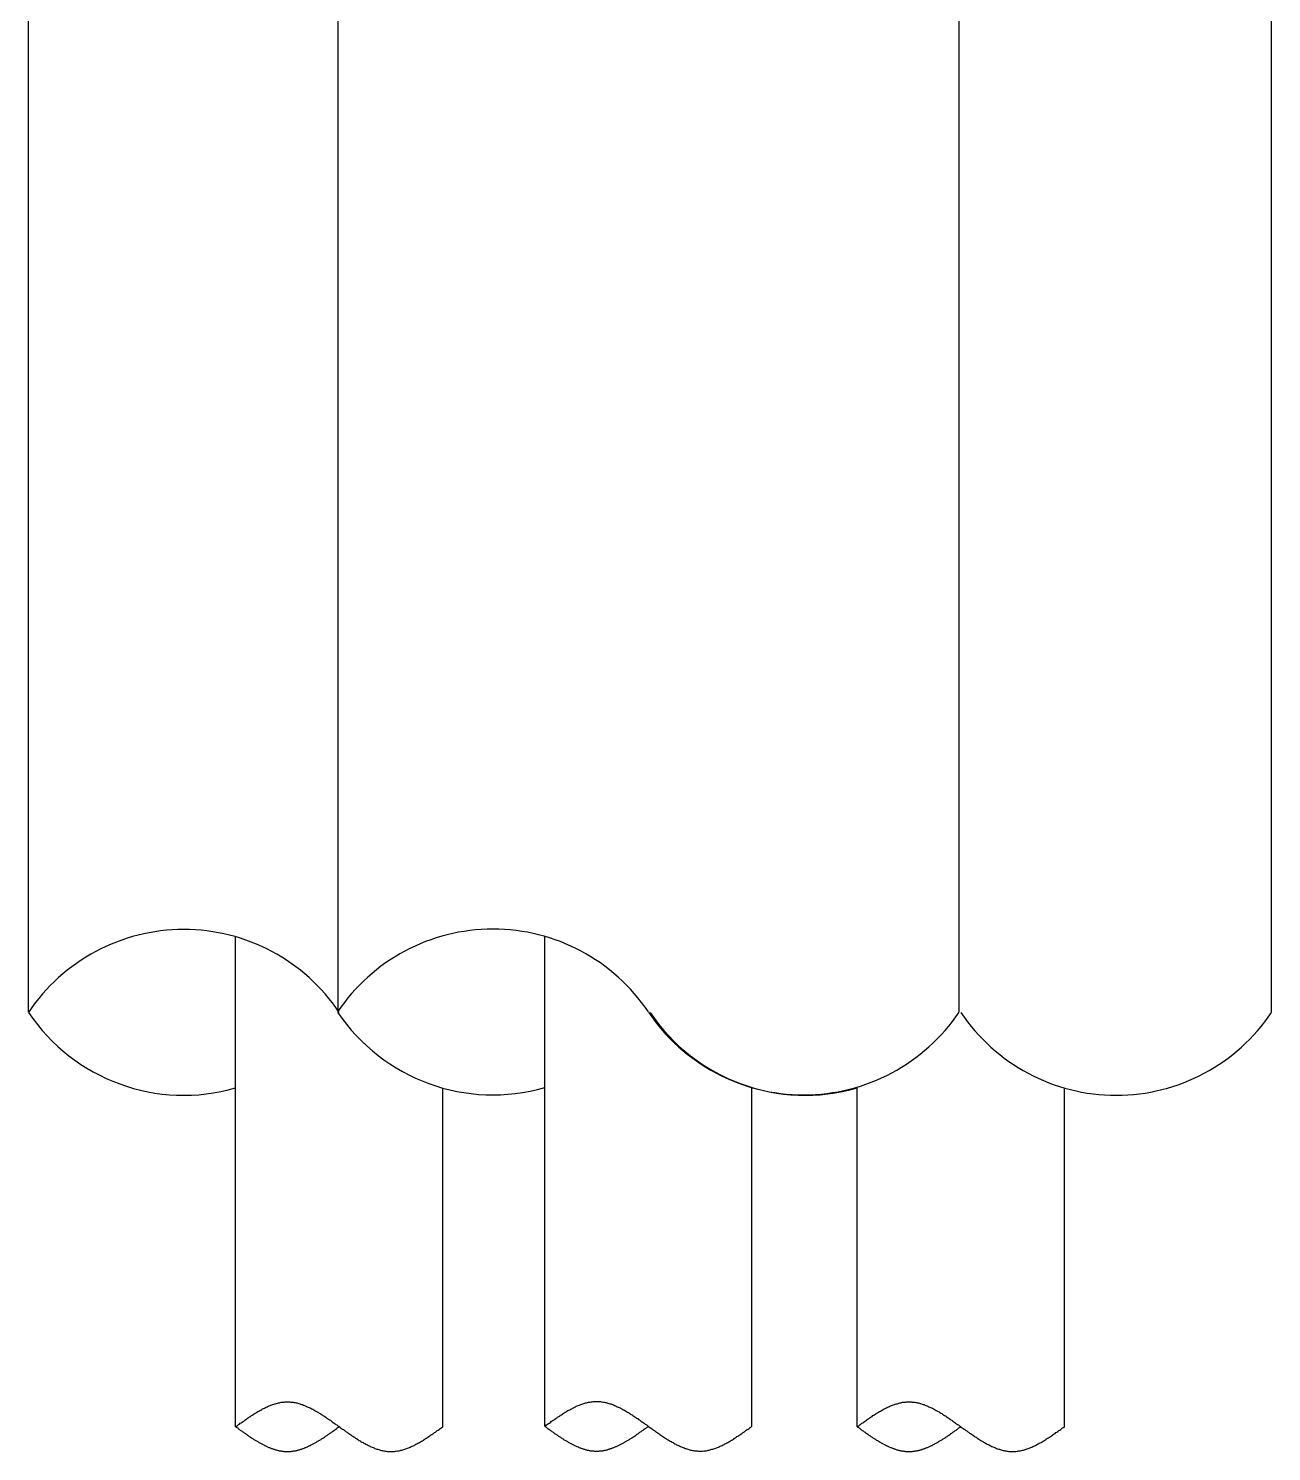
# Model space of a CAD drawing. Extents: x 443 to 1217, y -1921 to -677.
# Drawn here: x 591.05 to 600.79, y -788.64 to -777.49 of the extents above; entities that cross this region are included whole.
import ezdxf

# ---------------------------------------------------------------- set-up
doc = ezdxf.new("R2010")
doc.units = 0
doc.header["$MEASUREMENT"] = 0
doc.layers.add('5', color=7, linetype='CONTINUOUS')

msp = doc.modelspace()

# ---------------------------------------------------------------- linework, layer by layer
at = {"layer": '5', "linetype": 'Continuous'}
for p, q in [((591.053, -785.199), (591.053, -759.224)), ((598.344, -785.196), (598.344, -759.224)), ((600.792, -785.199), (600.792, -759.224)), ((592.676, -788.446), (592.676, -784.607)), ((595.098, -788.443), (595.098, -784.604)), ((594.299, -788.446), (594.299, -785.791)), ((596.721, -788.443), (596.721, -785.788)), ((599.169, -788.446), (599.169, -785.791))]:
    msp.add_line(p, q, dxfattribs=at)
at = {"layer": '5', "color": 7, "linetype": 'Continuous'}
for p, q in [((593.48, -785.188), (593.48, -759.224)), ((597.546, -788.446), (597.546, -785.791))]:
    msp.add_line(p, q, dxfattribs=at)
at = {"layer": '5', "color": 7}
for p, q in [((592.814, -788.351), (592.821, -788.345)), ((592.821, -788.345), (592.829, -788.341)), ((592.829, -788.341), (592.837, -788.337)), ((592.837, -788.337), (592.843, -788.332)), ((592.843, -788.332), (592.851, -788.328)), ((592.851, -788.328), (592.858, -788.323)), ((592.858, -788.323), (592.865, -788.319)), ((592.865, -788.319), (592.873, -788.316)), ((592.873, -788.316), (592.88, -788.311)), ((592.88, -788.311), (592.887, -788.307)), ((592.887, -788.307), (592.894, -788.304)), ((592.894, -788.304), (592.902, -788.301)), ((592.902, -788.301), (592.909, -788.296)), ((592.909, -788.296), (592.916, -788.293)), ((592.916, -788.293), (592.924, -788.29)), ((592.924, -788.29), (592.93, -788.286)), ((592.93, -788.286), (592.938, -788.283)), ((592.938, -788.283), (592.946, -788.281)), ((592.946, -788.281), (592.952, -788.278)), ((592.952, -788.278), (592.96, -788.274)), ((592.96, -788.274), (592.967, -788.272)), ((592.967, -788.272), (592.974, -788.27)), ((592.974, -788.27), (592.982, -788.268)), ((592.982, -788.268), (592.989, -788.266)), ((592.989, -788.266), (592.996, -788.264)), ((592.996, -788.264), (593.003, -788.261)), ((593.003, -788.261), (593.011, -788.259)), ((593.011, -788.259), (593.019, -788.258)), ((593.019, -788.258), (593.025, -788.257)), ((593.025, -788.257), (593.033, -788.255)), ((593.033, -788.255), (593.04, -788.254)), ((593.04, -788.254), (593.047, -788.254)), ((593.047, -788.254), (593.055, -788.253)), ((593.055, -788.253), (593.062, -788.252)), ((593.062, -788.252), (593.069, -788.252)), ((593.069, -788.252), (593.076, -788.252)), ((593.076, -788.252), (593.084, -788.252)), ((593.084, -788.252), (593.091, -788.252)), ((593.091, -788.252), (593.098, -788.252)), ((593.098, -788.252), (593.106, -788.253)), ((593.106, -788.253), (593.112, -788.253)), ((593.112, -788.253), (593.12, -788.254)), ((593.12, -788.254), (593.128, -788.255)), ((593.128, -788.255), (593.134, -788.256)), ((593.134, -788.256), (593.142, -788.257)), ((593.142, -788.257), (593.149, -788.259)), ((593.149, -788.259), (593.156, -788.26)), ((593.156, -788.26), (593.164, -788.262)), ((593.164, -788.262), (593.171, -788.265)), ((593.171, -788.265), (593.178, -788.267)), ((593.178, -788.267), (593.185, -788.269)), ((593.185, -788.269), (593.193, -788.271)), ((593.193, -788.271), (593.2, -788.273)), ((593.2, -788.273), (593.207, -788.277)), ((593.207, -788.277), (593.215, -788.279)), ((593.215, -788.279), (593.222, -788.282)), ((593.222, -788.282), (593.229, -788.285)), ((593.229, -788.285), (593.237, -788.289)), ((593.237, -788.289), (593.244, -788.292)), ((593.244, -788.292), (593.251, -788.295)), ((593.251, -788.295), (593.258, -788.298)), ((593.258, -788.298), (593.266, -788.302)), ((593.266, -788.302), (593.273, -788.306)), ((593.273, -788.306), (593.28, -788.309)), ((593.28, -788.309), (593.288, -788.314)), ((593.288, -788.314), (593.294, -788.318)), ((593.294, -788.318), (593.302, -788.321)), ((593.302, -788.321), (593.31, -788.326)), ((593.31, -788.326), (593.316, -788.33)), ((593.316, -788.33), (593.324, -788.334)), ((593.324, -788.334), (593.331, -788.339)), ((593.331, -788.339), (593.338, -788.343)), ((593.338, -788.343), (593.346, -788.347)), ((595.236, -788.347), (595.243, -788.343)), ((595.243, -788.343), (595.251, -788.338)), ((595.251, -788.338), (595.258, -788.333)), ((595.258, -788.333), (595.265, -788.329)), ((595.265, -788.329), (595.272, -788.325)), ((595.272, -788.325), (595.28, -788.32)), ((595.28, -788.32), (595.287, -788.317)), ((595.287, -788.317), (595.294, -788.313)), ((595.294, -788.313), (595.302, -788.308)), ((595.302, -788.308), (595.309, -788.305)), ((595.309, -788.305), (595.316, -788.301)), ((595.316, -788.301), (595.324, -788.297)), ((595.324, -788.297), (595.331, -788.294)), ((595.331, -788.294), (595.338, -788.29)), ((595.338, -788.29), (595.345, -788.286)), ((595.345, -788.286), (595.353, -788.283)), ((595.353, -788.283), (595.36, -788.281)), ((595.36, -788.281), (595.367, -788.278)), ((595.367, -788.278), (595.375, -788.274)), ((595.375, -788.274), (595.381, -788.272)), ((595.381, -788.272), (595.389, -788.269)), ((595.389, -788.269), (595.397, -788.267)), ((595.397, -788.267), (595.403, -788.265)), ((595.403, -788.265), (595.411, -788.262)), ((595.411, -788.262), (595.418, -788.26)), ((595.418, -788.26), (595.425, -788.258)), ((595.425, -788.258), (595.433, -788.257)), ((595.433, -788.257), (595.44, -788.255)), ((595.44, -788.255), (595.447, -788.254)), ((595.447, -788.254), (595.454, -788.253)), ((595.454, -788.253), (595.462, -788.252)), ((595.462, -788.252), (595.469, -788.25)), ((595.469, -788.25), (595.476, -788.249)), ((595.476, -788.249), (595.484, -788.248)), ((595.484, -788.248), (595.491, -788.248)), ((595.491, -788.248), (595.498, -788.248)), ((595.498, -788.248), (595.506, -788.248)), ((595.506, -788.248), (595.513, -788.248)), ((595.513, -788.248), (595.52, -788.248)), ((595.52, -788.248), (595.527, -788.249)), ((595.527, -788.249), (595.535, -788.249)), ((595.535, -788.249), (595.542, -788.25)), ((595.542, -788.25), (595.549, -788.252)), ((595.549, -788.252), (595.557, -788.253)), ((595.557, -788.253), (595.563, -788.254)), ((595.563, -788.254), (595.571, -788.256)), ((595.571, -788.256), (595.579, -788.257)), ((595.579, -788.257), (595.585, -788.259)), ((595.585, -788.259), (595.593, -788.261)), ((595.593, -788.261), (595.6, -788.264)), ((595.6, -788.264), (595.607, -788.266)), ((595.607, -788.266), (595.615, -788.268)), ((595.615, -788.268), (595.622, -788.27)), ((595.622, -788.27), (595.629, -788.273)), ((595.629, -788.273), (595.636, -788.275)), ((595.636, -788.275), (595.644, -788.279)), ((595.644, -788.279), (595.651, -788.282)), ((595.651, -788.282), (595.658, -788.285)), ((595.658, -788.285), (595.666, -788.289)), ((595.666, -788.289), (595.672, -788.292)), ((595.672, -788.292), (595.68, -788.295)), ((595.68, -788.295), (595.688, -788.299)), ((595.688, -788.299), (595.695, -788.303)), ((595.695, -788.303), (595.702, -788.306)), ((595.702, -788.306), (595.709, -788.31)), ((595.709, -788.31), (595.717, -788.315)), ((595.717, -788.315), (595.724, -788.319)), ((595.724, -788.319), (595.731, -788.322)), ((595.731, -788.322), (595.739, -788.327)), ((595.739, -788.327), (595.745, -788.331)), ((595.745, -788.331), (595.753, -788.335)), ((595.753, -788.335), (595.761, -788.34)), ((595.761, -788.34), (595.767, -788.345)), ((595.767, -788.345), (595.775, -788.35)), ((597.684, -788.351), (597.691, -788.345)), ((597.691, -788.345), (597.698, -788.341)), ((597.698, -788.341), (597.706, -788.337)), ((597.706, -788.337), (597.714, -788.332)), ((597.714, -788.332), (597.72, -788.328)), ((597.72, -788.328), (597.728, -788.323)), ((597.728, -788.323), (597.735, -788.319)), ((597.735, -788.319), (597.742, -788.316)), ((597.742, -788.316), (597.75, -788.311)), ((597.75, -788.311), (597.757, -788.307)), ((597.757, -788.307), (597.764, -788.304)), ((597.764, -788.304), (597.771, -788.301)), ((597.771, -788.301), (597.779, -788.296)), ((597.779, -788.296), (597.786, -788.293)), ((597.786, -788.293), (597.793, -788.29)), ((597.793, -788.29), (597.801, -788.286)), ((597.801, -788.286), (597.807, -788.283)), ((597.807, -788.283), (597.815, -788.281)), ((597.815, -788.281), (597.823, -788.278)), ((597.823, -788.278), (597.829, -788.274)), ((597.829, -788.274), (597.837, -788.272)), ((597.837, -788.272), (597.844, -788.27)), ((597.844, -788.27), (597.851, -788.268)), ((597.851, -788.268), (597.859, -788.266)), ((597.859, -788.266), (597.866, -788.264)), ((597.866, -788.264), (597.873, -788.261)), ((597.873, -788.261), (597.88, -788.259)), ((597.88, -788.259), (597.888, -788.258)), ((597.888, -788.258), (597.895, -788.257)), ((597.895, -788.257), (597.902, -788.255)), ((597.902, -788.255), (597.91, -788.254)), ((597.91, -788.254), (597.917, -788.254)), ((597.917, -788.254), (597.924, -788.253)), ((597.924, -788.253), (597.932, -788.252)), ((597.932, -788.252), (597.939, -788.252)), ((597.939, -788.252), (597.946, -788.252)), ((597.946, -788.252), (597.953, -788.252)), ((597.953, -788.252), (597.961, -788.252)), ((597.961, -788.252), (597.968, -788.252)), ((597.968, -788.252), (597.975, -788.253)), ((597.975, -788.253), (597.983, -788.253)), ((597.983, -788.253), (597.989, -788.254)), ((597.989, -788.254), (597.997, -788.255)), ((597.997, -788.255), (598.005, -788.256)), ((598.005, -788.256), (598.011, -788.257)), ((598.011, -788.257), (598.019, -788.259)), ((598.019, -788.259), (598.026, -788.26)), ((598.026, -788.26), (598.033, -788.262)), ((598.033, -788.262), (598.041, -788.265)), ((598.041, -788.265), (598.048, -788.267)), ((598.048, -788.267), (598.055, -788.269)), ((598.055, -788.269), (598.062, -788.271)), ((598.062, -788.271), (598.07, -788.273)), ((598.07, -788.273), (598.077, -788.277)), ((598.077, -788.277), (598.084, -788.279)), ((598.084, -788.279), (598.092, -788.282)), ((598.092, -788.282), (598.099, -788.285)), ((598.099, -788.285), (598.106, -788.289)), ((598.106, -788.289), (598.114, -788.292)), ((598.114, -788.292), (598.121, -788.295)), ((598.121, -788.295), (598.128, -788.298)), ((598.128, -788.298), (598.135, -788.302)), ((598.135, -788.302), (598.143, -788.306)), ((598.143, -788.306), (598.15, -788.309)), ((598.15, -788.309), (598.157, -788.314)), ((598.157, -788.314), (598.165, -788.318)), ((598.165, -788.318), (598.171, -788.321)), ((598.171, -788.321), (598.179, -788.326)), ((598.179, -788.326), (598.187, -788.33)), ((598.187, -788.33), (598.193, -788.334)), ((598.193, -788.334), (598.201, -788.339)), ((598.201, -788.339), (598.208, -788.343)), ((598.208, -788.343), (598.215, -788.347)), ((592.676, -788.446), (592.683, -788.441)), ((592.676, -788.446), (592.681, -788.45)), ((592.681, -788.45), (592.686, -788.453)), ((592.683, -788.441), (592.691, -788.436)), ((592.686, -788.453), (592.692, -788.456)), ((592.691, -788.436), (592.698, -788.43)), ((592.692, -788.456), (592.696, -788.461)), ((592.698, -788.43), (592.705, -788.425)), ((592.705, -788.425), (592.712, -788.419)), ((592.712, -788.419), (592.72, -788.415)), ((592.72, -788.415), (592.727, -788.41)), ((592.727, -788.41), (592.734, -788.404)), ((592.734, -788.404), (592.742, -788.399)), ((592.742, -788.399), (592.748, -788.394)), ((592.748, -788.394), (592.756, -788.389)), ((592.756, -788.389), (592.764, -788.384)), ((592.764, -788.384), (592.77, -788.379)), ((592.77, -788.379), (592.778, -788.374)), ((592.778, -788.374), (592.785, -788.369)), ((592.785, -788.369), (592.792, -788.365)), ((592.792, -788.365), (592.8, -788.359)), ((592.8, -788.359), (592.807, -788.355)), ((592.807, -788.355), (592.814, -788.351)), ((593.346, -788.347), (593.353, -788.353)), ((593.353, -788.353), (593.36, -788.357)), ((593.36, -788.357), (593.367, -788.362)), ((593.367, -788.362), (593.375, -788.367)), ((593.375, -788.367), (593.382, -788.371)), ((593.382, -788.371), (593.389, -788.377)), ((593.389, -788.377), (593.397, -788.381)), ((593.397, -788.381), (593.404, -788.387)), ((593.404, -788.387), (593.411, -788.391)), ((593.411, -788.391), (593.419, -788.396)), ((593.419, -788.396), (593.426, -788.402)), ((593.426, -788.402), (593.433, -788.407)), ((593.433, -788.407), (593.44, -788.412)), ((593.44, -788.412), (593.448, -788.417)), ((593.448, -788.417), (593.455, -788.423)), ((593.455, -788.423), (593.462, -788.428)), ((593.462, -788.428), (593.47, -788.432)), ((593.468, -788.461), (593.472, -788.456)), ((593.47, -788.432), (593.476, -788.438)), ((593.472, -788.456), (593.477, -788.453)), ((593.476, -788.438), (593.484, -788.443)), ((593.477, -788.453), (593.483, -788.45)), ((593.483, -788.45), (593.487, -788.446)), ((593.484, -788.443), (593.492, -788.449)), ((593.492, -788.449), (593.498, -788.454)), ((593.498, -788.454), (593.506, -788.459)), ((593.506, -788.459), (593.513, -788.464)), ((594.277, -788.462), (594.285, -788.456)), ((594.285, -788.456), (594.292, -788.451)), ((594.292, -788.451), (594.299, -788.446)), ((595.098, -788.443), (595.106, -788.438)), ((595.098, -788.443), (595.104, -788.447)), ((595.104, -788.447), (595.108, -788.45)), ((595.106, -788.438), (595.112, -788.432)), ((595.108, -788.45), (595.113, -788.454)), ((595.112, -788.432), (595.12, -788.427)), ((595.113, -788.454), (595.119, -788.457)), ((595.119, -788.457), (595.123, -788.461)), ((595.12, -788.427), (595.127, -788.422)), ((595.127, -788.422), (595.134, -788.417)), ((595.134, -788.417), (595.142, -788.412)), ((595.142, -788.412), (595.149, -788.406)), ((595.149, -788.406), (595.156, -788.401)), ((595.156, -788.401), (595.163, -788.396)), ((595.163, -788.396), (595.171, -788.391)), ((595.171, -788.391), (595.178, -788.386)), ((595.178, -788.386), (595.185, -788.381)), ((595.185, -788.381), (595.193, -788.376)), ((595.193, -788.376), (595.199, -788.371)), ((595.199, -788.371), (595.207, -788.366)), ((595.207, -788.366), (595.215, -788.362)), ((595.215, -788.362), (595.221, -788.356)), ((595.221, -788.356), (595.229, -788.352)), ((595.229, -788.352), (595.236, -788.347)), ((595.775, -788.35), (595.782, -788.354)), ((595.782, -788.354), (595.789, -788.359)), ((595.789, -788.359), (595.797, -788.364)), ((595.797, -788.364), (595.804, -788.368)), ((595.804, -788.368), (595.811, -788.374)), ((595.811, -788.374), (595.818, -788.378)), ((595.818, -788.378), (595.826, -788.383)), ((595.826, -788.383), (595.833, -788.389)), ((595.833, -788.389), (595.84, -788.393)), ((595.84, -788.393), (595.848, -788.399)), ((595.848, -788.399), (595.854, -788.404)), ((595.854, -788.404), (595.862, -788.408)), ((595.862, -788.408), (595.87, -788.414)), ((595.87, -788.414), (595.876, -788.419)), ((595.876, -788.419), (595.884, -788.425)), ((595.884, -788.425), (595.891, -788.43)), ((595.884, -788.461), (595.889, -788.457)), ((595.889, -788.457), (595.894, -788.454)), ((595.891, -788.43), (595.899, -788.435)), ((595.894, -788.454), (595.899, -788.45)), ((595.899, -788.435), (595.906, -788.44)), ((595.899, -788.45), (595.905, -788.447)), ((595.905, -788.447), (595.91, -788.443)), ((595.906, -788.44), (595.913, -788.446)), ((595.913, -788.446), (595.921, -788.451)), ((595.921, -788.451), (595.927, -788.456)), ((595.927, -788.456), (595.935, -788.461)), ((596.692, -788.464), (596.699, -788.459)), ((596.699, -788.459), (596.707, -788.453)), ((596.707, -788.453), (596.714, -788.448)), ((596.714, -788.448), (596.721, -788.443)), ((597.546, -788.446), (597.553, -788.441)), ((597.546, -788.446), (597.551, -788.45)), ((597.551, -788.45), (597.556, -788.453)), ((597.553, -788.441), (597.56, -788.436)), ((597.556, -788.453), (597.561, -788.456)), ((597.56, -788.436), (597.568, -788.43)), ((597.561, -788.456), (597.567, -788.461)), ((597.568, -788.43), (597.575, -788.425)), ((597.575, -788.425), (597.582, -788.419)), ((597.582, -788.419), (597.589, -788.415)), ((597.589, -788.415), (597.597, -788.41)), ((597.597, -788.41), (597.604, -788.404)), ((597.604, -788.404), (597.611, -788.399)), ((597.611, -788.399), (597.619, -788.394)), ((597.619, -788.394), (597.625, -788.389)), ((597.625, -788.389), (597.633, -788.384)), ((597.633, -788.384), (597.641, -788.379)), ((597.641, -788.379), (597.647, -788.374)), ((597.647, -788.374), (597.655, -788.369)), ((597.655, -788.369), (597.662, -788.365)), ((597.662, -788.365), (597.669, -788.359)), ((597.669, -788.359), (597.677, -788.355)), ((597.677, -788.355), (597.684, -788.351)), ((598.215, -788.347), (598.223, -788.353)), ((598.223, -788.353), (598.23, -788.357)), ((598.23, -788.357), (598.237, -788.362)), ((598.237, -788.362), (598.244, -788.367)), ((598.244, -788.367), (598.252, -788.371)), ((598.252, -788.371), (598.259, -788.377)), ((598.259, -788.377), (598.266, -788.381)), ((598.266, -788.381), (598.274, -788.387)), ((598.274, -788.387), (598.28, -788.391)), ((598.28, -788.391), (598.288, -788.396)), ((598.288, -788.396), (598.296, -788.402)), ((598.296, -788.402), (598.303, -788.407)), ((598.303, -788.407), (598.31, -788.412)), ((598.31, -788.412), (598.317, -788.417)), ((598.317, -788.417), (598.325, -788.423)), ((598.325, -788.423), (598.332, -788.428)), ((598.332, -788.428), (598.339, -788.432)), ((598.337, -788.461), (598.342, -788.456)), ((598.339, -788.432), (598.347, -788.438)), ((598.342, -788.456), (598.347, -788.453)), ((598.347, -788.438), (598.353, -788.443)), ((598.347, -788.453), (598.352, -788.45)), ((598.352, -788.45), (598.358, -788.446)), ((598.353, -788.443), (598.361, -788.449)), ((598.361, -788.449), (598.369, -788.454)), ((598.369, -788.454), (598.375, -788.459)), ((598.375, -788.459), (598.383, -788.464)), ((599.147, -788.462), (599.154, -788.456)), ((599.154, -788.456), (599.162, -788.451)), ((599.162, -788.451), (599.169, -788.446)), ((592.696, -788.461), (592.702, -788.464)), ((592.702, -788.464), (592.707, -788.468)), ((592.707, -788.468), (592.711, -788.472)), ((592.711, -788.472), (592.717, -788.475)), ((592.717, -788.475), (592.722, -788.479)), ((592.722, -788.479), (592.727, -788.483)), ((592.727, -788.483), (592.732, -788.486)), ((592.732, -788.486), (592.737, -788.49)), ((592.737, -788.49), (592.742, -788.493)), ((592.742, -788.493), (592.747, -788.497)), ((592.747, -788.497), (592.753, -788.5)), ((592.753, -788.5), (592.758, -788.504)), ((592.758, -788.504), (592.763, -788.508)), ((592.763, -788.508), (592.768, -788.511)), ((592.768, -788.511), (592.773, -788.514)), ((592.773, -788.514), (592.778, -788.517)), ((592.778, -788.517), (592.783, -788.522)), ((592.783, -788.522), (592.789, -788.525)), ((592.789, -788.525), (592.793, -788.528)), ((592.793, -788.528), (592.799, -788.532)), ((592.799, -788.532), (592.804, -788.535)), ((592.804, -788.535), (592.808, -788.538)), ((592.808, -788.538), (592.814, -788.541)), ((592.814, -788.541), (592.819, -788.545)), ((592.819, -788.545), (592.824, -788.548)), ((592.824, -788.548), (592.829, -788.551)), ((592.829, -788.551), (592.834, -788.554)), ((592.834, -788.554), (592.839, -788.557)), ((592.839, -788.557), (592.844, -788.56)), ((592.844, -788.56), (592.85, -788.563)), ((592.85, -788.563), (592.855, -788.566)), ((592.855, -788.566), (592.86, -788.569)), ((592.86, -788.569), (592.865, -788.572)), ((593.299, -788.572), (593.304, -788.569)), ((593.304, -788.569), (593.309, -788.566)), ((593.309, -788.566), (593.314, -788.563)), ((593.314, -788.563), (593.319, -788.56)), ((593.319, -788.56), (593.324, -788.557)), ((593.324, -788.557), (593.329, -788.554)), ((593.329, -788.554), (593.335, -788.551)), ((593.335, -788.551), (593.339, -788.548)), ((593.339, -788.548), (593.345, -788.545)), ((593.345, -788.545), (593.35, -788.541)), ((593.35, -788.541), (593.355, -788.538)), ((593.355, -788.538), (593.36, -788.535)), ((593.36, -788.535), (593.365, -788.532)), ((593.365, -788.532), (593.371, -788.528)), ((593.371, -788.528), (593.375, -788.525)), ((593.375, -788.525), (593.38, -788.522)), ((593.38, -788.522), (593.386, -788.517)), ((593.386, -788.517), (593.39, -788.514)), ((593.39, -788.514), (593.396, -788.511)), ((593.396, -788.511), (593.401, -788.508)), ((593.401, -788.508), (593.406, -788.504)), ((593.406, -788.504), (593.411, -788.5)), ((593.411, -788.5), (593.416, -788.497)), ((593.416, -788.497), (593.421, -788.493)), ((593.421, -788.493), (593.426, -788.49)), ((593.426, -788.49), (593.432, -788.486)), ((593.432, -788.486), (593.436, -788.483)), ((593.436, -788.483), (593.442, -788.479)), ((593.442, -788.479), (593.447, -788.475)), ((593.447, -788.475), (593.452, -788.472)), ((593.452, -788.472), (593.457, -788.468)), ((593.457, -788.468), (593.462, -788.464)), ((593.462, -788.464), (593.468, -788.461)), ((593.513, -788.464), (593.52, -788.469)), ((593.52, -788.469), (593.528, -788.475)), ((593.528, -788.475), (593.535, -788.479)), ((593.535, -788.479), (593.542, -788.485)), ((593.542, -788.485), (593.549, -788.49)), ((593.549, -788.49), (593.557, -788.496)), ((593.557, -788.496), (593.564, -788.5)), ((593.564, -788.5), (593.571, -788.505)), ((593.571, -788.505), (593.579, -788.51)), ((593.579, -788.51), (593.585, -788.515)), ((593.585, -788.515), (593.593, -788.521)), ((593.593, -788.521), (593.601, -788.525)), ((593.601, -788.525), (593.608, -788.529)), ((593.608, -788.529), (593.615, -788.535)), ((593.615, -788.535), (593.622, -788.539)), ((593.622, -788.539), (593.63, -788.544)), ((593.63, -788.544), (593.637, -788.549)), ((593.637, -788.549), (593.644, -788.553)), ((593.644, -788.553), (593.652, -788.558)), ((593.652, -788.558), (593.658, -788.562)), ((593.658, -788.562), (593.666, -788.566)), ((593.666, -788.566), (593.674, -788.57)), ((593.674, -788.57), (593.68, -788.574)), ((594.11, -788.572), (594.117, -788.569)), ((594.117, -788.569), (594.125, -788.564)), ((594.125, -788.564), (594.131, -788.56)), ((594.131, -788.56), (594.139, -788.556)), ((594.139, -788.556), (594.147, -788.551)), ((594.147, -788.551), (594.153, -788.546)), ((594.153, -788.546), (594.161, -788.541)), ((594.161, -788.541), (594.168, -788.537)), ((594.168, -788.537), (594.175, -788.533)), ((594.175, -788.533), (594.183, -788.527)), ((594.183, -788.527), (594.19, -788.523)), ((594.19, -788.523), (594.198, -788.517)), ((594.198, -788.517), (594.204, -788.513)), ((594.204, -788.513), (594.212, -788.508)), ((594.212, -788.508), (594.22, -788.503)), ((594.22, -788.503), (594.226, -788.498)), ((594.226, -788.498), (594.234, -788.492)), ((594.234, -788.492), (594.241, -788.488)), ((594.241, -788.488), (594.248, -788.483)), ((594.248, -788.483), (594.256, -788.477)), ((594.256, -788.477), (594.263, -788.472)), ((594.263, -788.472), (594.27, -788.467)), ((594.27, -788.467), (594.277, -788.462)), ((595.123, -788.461), (595.129, -788.465)), ((595.129, -788.465), (595.134, -788.468)), ((595.134, -788.468), (595.138, -788.472)), ((595.138, -788.472), (595.144, -788.476)), ((595.144, -788.476), (595.149, -788.479)), ((595.149, -788.479), (595.154, -788.483)), ((595.154, -788.483), (595.159, -788.487)), ((595.159, -788.487), (595.165, -788.49)), ((595.165, -788.49), (595.169, -788.493)), ((595.169, -788.493), (595.174, -788.498)), ((595.174, -788.498), (595.18, -788.501)), ((595.18, -788.501), (595.184, -788.504)), ((595.184, -788.504), (595.19, -788.508)), ((595.19, -788.508), (595.195, -788.511)), ((595.195, -788.511), (595.2, -788.515)), ((595.2, -788.515), (595.205, -788.519)), ((595.205, -788.519), (595.21, -788.522)), ((595.21, -788.522), (595.216, -788.525)), ((595.216, -788.525), (595.22, -788.528)), ((595.22, -788.528), (595.226, -788.532)), ((595.226, -788.532), (595.231, -788.535)), ((595.231, -788.535), (595.235, -788.538)), ((595.235, -788.538), (595.241, -788.541)), ((595.241, -788.541), (595.246, -788.545)), ((595.246, -788.545), (595.251, -788.548)), ((595.251, -788.548), (595.256, -788.551)), ((595.256, -788.551), (595.262, -788.554)), ((595.262, -788.554), (595.266, -788.557)), ((595.266, -788.557), (595.271, -788.56)), ((595.271, -788.56), (595.277, -788.563)), ((595.277, -788.563), (595.281, -788.566)), ((595.281, -788.566), (595.287, -788.569)), ((595.287, -788.569), (595.292, -788.572)), ((595.716, -788.572), (595.72, -788.569)), ((595.72, -788.569), (595.726, -788.566)), ((595.726, -788.566), (595.731, -788.563)), ((595.731, -788.563), (595.736, -788.56)), ((595.736, -788.56), (595.741, -788.557)), ((595.741, -788.557), (595.746, -788.554)), ((595.746, -788.554), (595.751, -788.551)), ((595.751, -788.551), (595.756, -788.548)), ((595.756, -788.548), (595.762, -788.545)), ((595.762, -788.545), (595.766, -788.541)), ((595.766, -788.541), (595.772, -788.538)), ((595.772, -788.538), (595.777, -788.535)), ((595.777, -788.535), (595.781, -788.532)), ((595.781, -788.532), (595.787, -788.528)), ((595.787, -788.528), (595.792, -788.525)), ((595.792, -788.525), (595.798, -788.522)), ((595.798, -788.522), (595.802, -788.519)), ((595.802, -788.519), (595.808, -788.515)), ((595.808, -788.515), (595.813, -788.511)), ((595.813, -788.511), (595.817, -788.508)), ((595.817, -788.508), (595.823, -788.504)), ((595.823, -788.504), (595.828, -788.501)), ((595.828, -788.501), (595.833, -788.498)), ((595.833, -788.498), (595.838, -788.493)), ((595.838, -788.493), (595.843, -788.49)), ((595.843, -788.49), (595.848, -788.487)), ((595.848, -788.487), (595.853, -788.483)), ((595.853, -788.483), (595.859, -788.479)), ((595.859, -788.479), (595.863, -788.476)), ((595.863, -788.476), (595.869, -788.472)), ((595.869, -788.472), (595.874, -788.468)), ((595.874, -788.468), (595.878, -788.465)), ((595.878, -788.465), (595.884, -788.461)), ((595.935, -788.461), (595.943, -788.466)), ((595.943, -788.466), (595.949, -788.472)), ((595.949, -788.472), (595.957, -788.477)), ((595.957, -788.477), (595.964, -788.481)), ((595.964, -788.481), (595.971, -788.487)), ((595.971, -788.487), (595.979, -788.492)), ((595.979, -788.492), (595.986, -788.497)), ((595.986, -788.497), (595.993, -788.502)), ((595.993, -788.502), (596, -788.508)), ((596, -788.508), (596.008, -788.512)), ((596.008, -788.512), (596.015, -788.517)), ((596.015, -788.517), (596.022, -788.522)), ((596.022, -788.522), (596.03, -788.527)), ((596.03, -788.527), (596.036, -788.532)), ((596.036, -788.532), (596.044, -788.536)), ((596.044, -788.536), (596.052, -788.541)), ((596.052, -788.541), (596.058, -788.546)), ((596.058, -788.546), (596.066, -788.55)), ((596.066, -788.55), (596.073, -788.554)), ((596.073, -788.554), (596.081, -788.559)), ((596.081, -788.559), (596.088, -788.563)), ((596.088, -788.563), (596.095, -788.568)), ((596.095, -788.568), (596.103, -788.571)), ((596.525, -788.573), (596.532, -788.57)), ((596.532, -788.57), (596.539, -788.565)), ((596.539, -788.565), (596.546, -788.561)), ((596.546, -788.561), (596.554, -788.557)), ((596.554, -788.557), (596.561, -788.552)), ((596.561, -788.552), (596.568, -788.548)), ((596.568, -788.548), (596.576, -788.544)), ((596.576, -788.544), (596.582, -788.538)), ((596.582, -788.538), (596.59, -788.534)), ((596.59, -788.534), (596.598, -788.529)), ((596.598, -788.529), (596.604, -788.524)), ((596.604, -788.524), (596.612, -788.52)), ((596.612, -788.52), (596.619, -788.514)), ((596.619, -788.514), (596.626, -788.51)), ((596.626, -788.51), (596.634, -788.504)), ((596.634, -788.504), (596.641, -788.5)), ((596.641, -788.5), (596.648, -788.495)), ((596.648, -788.495), (596.655, -788.489)), ((596.655, -788.489), (596.663, -788.485)), ((596.663, -788.485), (596.671, -788.479)), ((596.671, -788.479), (596.677, -788.474)), ((596.677, -788.474), (596.685, -788.469)), ((596.685, -788.469), (596.692, -788.464)), ((597.567, -788.461), (597.571, -788.464)), ((597.571, -788.464), (597.576, -788.468)), ((597.576, -788.468), (597.582, -788.472)), ((597.582, -788.472), (597.586, -788.475)), ((597.586, -788.475), (597.592, -788.479)), ((597.592, -788.479), (597.597, -788.483)), ((597.597, -788.483), (597.601, -788.486)), ((597.601, -788.486), (597.607, -788.49)), ((597.607, -788.49), (597.612, -788.493)), ((597.612, -788.493), (597.617, -788.497)), ((597.617, -788.497), (597.622, -788.5)), ((597.622, -788.5), (597.628, -788.504)), ((597.628, -788.504), (597.633, -788.508)), ((597.633, -788.508), (597.637, -788.511)), ((597.637, -788.511), (597.643, -788.514)), ((597.643, -788.514), (597.648, -788.517)), ((597.648, -788.517), (597.653, -788.522)), ((597.653, -788.522), (597.658, -788.525)), ((597.658, -788.525), (597.663, -788.528)), ((597.663, -788.528), (597.668, -788.532)), ((597.668, -788.532), (597.673, -788.535)), ((597.673, -788.535), (597.679, -788.538)), ((597.679, -788.538), (597.683, -788.541)), ((597.683, -788.541), (597.689, -788.545)), ((597.689, -788.545), (597.694, -788.548)), ((597.694, -788.548), (597.698, -788.551)), ((597.698, -788.551), (597.704, -788.554)), ((597.704, -788.554), (597.709, -788.557)), ((597.709, -788.557), (597.714, -788.56)), ((597.714, -788.56), (597.719, -788.563)), ((597.719, -788.563), (597.725, -788.566)), ((597.725, -788.566), (597.73, -788.569)), ((597.73, -788.569), (597.734, -788.572)), ((598.168, -788.572), (598.174, -788.569)), ((598.174, -788.569), (598.179, -788.566)), ((598.179, -788.566), (598.183, -788.563)), ((598.183, -788.563), (598.189, -788.56)), ((598.189, -788.56), (598.194, -788.557)), ((598.194, -788.557), (598.199, -788.554)), ((598.199, -788.554), (598.204, -788.551)), ((598.204, -788.551), (598.21, -788.548)), ((598.21, -788.548), (598.214, -788.545)), ((598.214, -788.545), (598.219, -788.541)), ((598.219, -788.541), (598.225, -788.538)), ((598.225, -788.538), (598.23, -788.535)), ((598.23, -788.535), (598.235, -788.532)), ((598.235, -788.532), (598.24, -788.528)), ((598.24, -788.528), (598.245, -788.525)), ((598.245, -788.525), (598.25, -788.522)), ((598.25, -788.522), (598.255, -788.517)), ((598.255, -788.517), (598.261, -788.514)), ((598.261, -788.514), (598.265, -788.511)), ((598.265, -788.511), (598.271, -788.508)), ((598.271, -788.508), (598.276, -788.504)), ((598.276, -788.504), (598.28, -788.5)), ((598.28, -788.5), (598.286, -788.497)), ((598.286, -788.497), (598.291, -788.493)), ((598.291, -788.493), (598.296, -788.49)), ((598.296, -788.49), (598.301, -788.486)), ((598.301, -788.486), (598.306, -788.483)), ((598.306, -788.483), (598.311, -788.479)), ((598.311, -788.479), (598.316, -788.475)), ((598.316, -788.475), (598.322, -788.472)), ((598.322, -788.472), (598.327, -788.468)), ((598.327, -788.468), (598.332, -788.464)), ((598.332, -788.464), (598.337, -788.461)), ((598.383, -788.464), (598.39, -788.469)), ((598.39, -788.469), (598.397, -788.475)), ((598.397, -788.475), (598.405, -788.479)), ((598.405, -788.479), (598.412, -788.485)), ((598.412, -788.485), (598.419, -788.49)), ((598.419, -788.49), (598.426, -788.496)), ((598.426, -788.496), (598.434, -788.5)), ((598.434, -788.5), (598.441, -788.505)), ((598.441, -788.505), (598.448, -788.51)), ((598.448, -788.51), (598.456, -788.515)), ((598.456, -788.515), (598.462, -788.521)), ((598.462, -788.521), (598.47, -788.525)), ((598.47, -788.525), (598.478, -788.529)), ((598.478, -788.529), (598.485, -788.535)), ((598.485, -788.535), (598.492, -788.539)), ((598.492, -788.539), (598.499, -788.544)), ((598.499, -788.544), (598.507, -788.549)), ((598.507, -788.549), (598.514, -788.553)), ((598.514, -788.553), (598.521, -788.558)), ((598.521, -788.558), (598.529, -788.562)), ((598.529, -788.562), (598.535, -788.566)), ((598.535, -788.566), (598.543, -788.57)), ((598.543, -788.57), (598.551, -788.574)), ((598.98, -788.572), (598.987, -788.569)), ((598.987, -788.569), (598.994, -788.564)), ((598.994, -788.564), (599.002, -788.56)), ((599.002, -788.56), (599.008, -788.556)), ((599.008, -788.556), (599.016, -788.551)), ((599.016, -788.551), (599.024, -788.546)), ((599.024, -788.546), (599.03, -788.541)), ((599.03, -788.541), (599.038, -788.537)), ((599.038, -788.537), (599.045, -788.533)), ((599.045, -788.533), (599.052, -788.527)), ((599.052, -788.527), (599.06, -788.523)), ((599.06, -788.523), (599.067, -788.517)), ((599.067, -788.517), (599.075, -788.513)), ((599.075, -788.513), (599.081, -788.508)), ((599.081, -788.508), (599.089, -788.503)), ((599.089, -788.503), (599.097, -788.498)), ((599.097, -788.498), (599.103, -788.492)), ((599.103, -788.492), (599.111, -788.488)), ((599.111, -788.488), (599.118, -788.483)), ((599.118, -788.483), (599.125, -788.477)), ((599.125, -788.477), (599.133, -788.472)), ((599.133, -788.472), (599.14, -788.467)), ((599.14, -788.467), (599.147, -788.462)), ((592.865, -788.572), (592.87, -788.575)), ((592.87, -788.575), (592.875, -788.577)), ((592.875, -788.577), (592.88, -788.581)), ((592.88, -788.581), (592.886, -788.583)), ((592.886, -788.583), (592.89, -788.586)), ((592.89, -788.586), (592.896, -788.588)), ((592.896, -788.588), (592.901, -788.592)), ((592.901, -788.592), (592.905, -788.594)), ((592.905, -788.594), (592.911, -788.596)), ((592.911, -788.596), (592.916, -788.598)), ((592.916, -788.598), (592.921, -788.601)), ((592.921, -788.601), (592.926, -788.604)), ((592.926, -788.604), (592.931, -788.606)), ((592.931, -788.606), (592.936, -788.608)), ((592.936, -788.608), (592.941, -788.61)), ((592.941, -788.61), (592.947, -788.612)), ((592.947, -788.612), (592.952, -788.613)), ((592.952, -788.613), (592.957, -788.616)), ((592.957, -788.616), (592.962, -788.618)), ((592.962, -788.618), (592.967, -788.62)), ((592.967, -788.62), (592.972, -788.621)), ((592.972, -788.621), (592.977, -788.623)), ((592.977, -788.623), (592.983, -788.624)), ((592.983, -788.624), (592.987, -788.626)), ((592.987, -788.626), (592.993, -788.628)), ((592.993, -788.628), (592.998, -788.629)), ((592.998, -788.629), (593.002, -788.631)), ((593.002, -788.631), (593.008, -788.632)), ((593.008, -788.632), (593.013, -788.633)), ((593.013, -788.633), (593.018, -788.634)), ((593.018, -788.634), (593.023, -788.635)), ((593.023, -788.635), (593.028, -788.636)), ((593.028, -788.636), (593.033, -788.636)), ((593.033, -788.636), (593.038, -788.637)), ((593.038, -788.637), (593.044, -788.638)), ((593.044, -788.638), (593.049, -788.638)), ((593.049, -788.638), (593.054, -788.639)), ((593.054, -788.639), (593.059, -788.639)), ((593.059, -788.639), (593.064, -788.641)), ((593.064, -788.641), (593.069, -788.641)), ((593.069, -788.641), (593.074, -788.641)), ((593.074, -788.641), (593.08, -788.641)), ((593.08, -788.641), (593.084, -788.641)), ((593.084, -788.641), (593.09, -788.641)), ((593.09, -788.641), (593.095, -788.641)), ((593.095, -788.641), (593.099, -788.641)), ((593.099, -788.641), (593.105, -788.639)), ((593.105, -788.639), (593.11, -788.639)), ((593.11, -788.639), (593.115, -788.638)), ((593.115, -788.638), (593.12, -788.638)), ((593.12, -788.638), (593.125, -788.637)), ((593.125, -788.637), (593.13, -788.636)), ((593.13, -788.636), (593.135, -788.636)), ((593.135, -788.636), (593.141, -788.635)), ((593.141, -788.635), (593.146, -788.634)), ((593.146, -788.634), (593.151, -788.633)), ((593.151, -788.633), (593.156, -788.632)), ((593.156, -788.632), (593.161, -788.631)), ((593.161, -788.631), (593.166, -788.629)), ((593.166, -788.629), (593.171, -788.628)), ((593.171, -788.628), (593.177, -788.626)), ((593.177, -788.626), (593.181, -788.624)), ((593.181, -788.624), (593.186, -788.623)), ((593.186, -788.623), (593.192, -788.621)), ((593.192, -788.621), (593.196, -788.62)), ((593.196, -788.62), (593.202, -788.618)), ((593.202, -788.618), (593.207, -788.616)), ((593.207, -788.616), (593.212, -788.613)), ((593.212, -788.613), (593.217, -788.612)), ((593.217, -788.612), (593.222, -788.61)), ((593.222, -788.61), (593.227, -788.608)), ((593.227, -788.608), (593.232, -788.606)), ((593.232, -788.606), (593.238, -788.604)), ((593.238, -788.604), (593.242, -788.601)), ((593.242, -788.601), (593.248, -788.598)), ((593.248, -788.598), (593.253, -788.596)), ((593.253, -788.596), (593.258, -788.594)), ((593.258, -788.594), (593.263, -788.592)), ((593.263, -788.592), (593.268, -788.588)), ((593.268, -788.588), (593.274, -788.586)), ((593.274, -788.586), (593.278, -788.583)), ((593.278, -788.583), (593.283, -788.581)), ((593.283, -788.581), (593.289, -788.577)), ((593.289, -788.577), (593.293, -788.575)), ((593.293, -788.575), (593.299, -788.572)), ((593.68, -788.574), (593.688, -788.578)), ((593.688, -788.578), (593.695, -788.582)), ((593.695, -788.582), (593.702, -788.586)), ((593.702, -788.586), (593.71, -788.589)), ((593.71, -788.589), (593.717, -788.594)), ((593.717, -788.594), (593.724, -788.597)), ((593.724, -788.597), (593.731, -788.6)), ((593.731, -788.6), (593.739, -788.604)), ((593.739, -788.604), (593.746, -788.607)), ((593.746, -788.607), (593.753, -788.61)), ((593.753, -788.61), (593.761, -788.612)), ((593.761, -788.612), (593.767, -788.616)), ((593.767, -788.616), (593.775, -788.619)), ((593.775, -788.619), (593.783, -788.621)), ((593.783, -788.621), (593.789, -788.623)), ((593.789, -788.623), (593.797, -788.625)), ((593.797, -788.625), (593.804, -788.628)), ((593.804, -788.628), (593.812, -788.63)), ((593.812, -788.63), (593.819, -788.632)), ((593.819, -788.632), (593.826, -788.633)), ((593.826, -788.633), (593.834, -788.635)), ((593.834, -788.635), (593.84, -788.636)), ((593.84, -788.636), (593.848, -788.637)), ((593.848, -788.637), (593.856, -788.638)), ((593.856, -788.638), (593.862, -788.639)), ((593.862, -788.639), (593.87, -788.639)), ((593.87, -788.639), (593.877, -788.641)), ((593.877, -788.641), (593.884, -788.641)), ((593.884, -788.641), (593.892, -788.641)), ((593.892, -788.641), (593.899, -788.641)), ((593.899, -788.641), (593.906, -788.641)), ((593.906, -788.641), (593.913, -788.639)), ((593.913, -788.639), (593.921, -788.639)), ((593.921, -788.639), (593.928, -788.638)), ((593.928, -788.638), (593.935, -788.637)), ((593.935, -788.637), (593.943, -788.636)), ((593.943, -788.636), (593.949, -788.635)), ((593.949, -788.635), (593.957, -788.634)), ((593.957, -788.634), (593.965, -788.632)), ((593.965, -788.632), (593.971, -788.631)), ((593.971, -788.631), (593.979, -788.629)), ((593.979, -788.629), (593.986, -788.626)), ((593.986, -788.626), (593.994, -788.624)), ((593.994, -788.624), (594.001, -788.622)), ((594.001, -788.622), (594.008, -788.62)), ((594.008, -788.62), (594.016, -788.617)), ((594.016, -788.617), (594.022, -788.614)), ((594.022, -788.614), (594.03, -788.611)), ((594.03, -788.611), (594.038, -788.608)), ((594.038, -788.608), (594.044, -788.606)), ((594.044, -788.606), (594.052, -788.602)), ((594.052, -788.602), (594.059, -788.599)), ((594.059, -788.599), (594.066, -788.595)), ((594.066, -788.595), (594.074, -788.592)), ((594.074, -788.592), (594.081, -788.588)), ((594.081, -788.588), (594.088, -788.584)), ((594.088, -788.584), (594.095, -788.581)), ((594.095, -788.581), (594.103, -788.576)), ((594.103, -788.576), (594.11, -788.572)), ((595.292, -788.572), (595.297, -788.575)), ((595.297, -788.575), (595.302, -788.577)), ((595.302, -788.577), (595.307, -788.581)), ((595.307, -788.581), (595.313, -788.583)), ((595.313, -788.583), (595.317, -788.585)), ((595.317, -788.585), (595.323, -788.588)), ((595.323, -788.588), (595.328, -788.59)), ((595.328, -788.59), (595.332, -788.593)), ((595.332, -788.593), (595.338, -788.596)), ((595.338, -788.596), (595.343, -788.598)), ((595.343, -788.598), (595.348, -788.6)), ((595.348, -788.6), (595.353, -788.602)), ((595.353, -788.602), (595.359, -788.605)), ((595.359, -788.605), (595.363, -788.607)), ((595.363, -788.607), (595.368, -788.609)), ((595.368, -788.609), (595.374, -788.611)), ((595.374, -788.611), (595.378, -788.612)), ((595.378, -788.612), (595.384, -788.614)), ((595.384, -788.614), (595.389, -788.617)), ((595.389, -788.617), (595.393, -788.618)), ((595.393, -788.618), (595.399, -788.62)), ((595.399, -788.62), (595.404, -788.622)), ((595.404, -788.622), (595.41, -788.623)), ((595.41, -788.623), (595.414, -788.624)), ((595.414, -788.624), (595.42, -788.626)), ((595.42, -788.626), (595.425, -788.628)), ((595.425, -788.628), (595.429, -788.629)), ((595.429, -788.629), (595.435, -788.63)), ((595.435, -788.63), (595.44, -788.631)), ((595.44, -788.631), (595.445, -788.632)), ((595.445, -788.632), (595.45, -788.633)), ((595.45, -788.633), (595.456, -788.634)), ((595.456, -788.634), (595.46, -788.634)), ((595.46, -788.634), (595.465, -788.635)), ((595.465, -788.635), (595.471, -788.636)), ((595.471, -788.636), (595.475, -788.636)), ((595.475, -788.636), (595.481, -788.636)), ((595.481, -788.636), (595.486, -788.637)), ((595.486, -788.637), (595.49, -788.637)), ((595.49, -788.637), (595.496, -788.637)), ((595.496, -788.637), (595.501, -788.637)), ((595.501, -788.637), (595.507, -788.637)), ((595.507, -788.637), (595.511, -788.637)), ((595.511, -788.637), (595.517, -788.637)), ((595.517, -788.637), (595.522, -788.637)), ((595.522, -788.637), (595.526, -788.636)), ((595.526, -788.636), (595.532, -788.636)), ((595.532, -788.636), (595.537, -788.636)), ((595.537, -788.636), (595.542, -788.635)), ((595.542, -788.635), (595.547, -788.634)), ((595.547, -788.634), (595.553, -788.634)), ((595.553, -788.634), (595.557, -788.633)), ((595.557, -788.633), (595.562, -788.632)), ((595.562, -788.632), (595.568, -788.631)), ((595.568, -788.631), (595.572, -788.63)), ((595.572, -788.63), (595.578, -788.629)), ((595.578, -788.629), (595.583, -788.628)), ((595.583, -788.628), (595.587, -788.626)), ((595.587, -788.626), (595.593, -788.624)), ((595.593, -788.624), (595.598, -788.623)), ((595.598, -788.623), (595.604, -788.622)), ((595.604, -788.622), (595.608, -788.62)), ((595.608, -788.62), (595.614, -788.618)), ((595.614, -788.618), (595.619, -788.617)), ((595.619, -788.617), (595.623, -788.614)), ((595.623, -788.614), (595.629, -788.612)), ((595.629, -788.612), (595.634, -788.611)), ((595.634, -788.611), (595.639, -788.609)), ((595.639, -788.609), (595.644, -788.607)), ((595.644, -788.607), (595.65, -788.605)), ((595.65, -788.605), (595.654, -788.602)), ((595.654, -788.602), (595.659, -788.6)), ((595.659, -788.6), (595.665, -788.598)), ((595.665, -788.598), (595.669, -788.596)), ((595.669, -788.596), (595.675, -788.593)), ((595.675, -788.593), (595.68, -788.59)), ((595.68, -788.59), (595.684, -788.588)), ((595.684, -788.588), (595.69, -788.585)), ((595.69, -788.585), (595.695, -788.583)), ((595.695, -788.583), (595.701, -788.581)), ((595.701, -788.581), (595.705, -788.577)), ((595.705, -788.577), (595.711, -788.575)), ((595.711, -788.575), (595.716, -788.572)), ((596.103, -788.571), (596.109, -788.575)), ((596.109, -788.575), (596.117, -788.58)), ((596.117, -788.58), (596.125, -788.583)), ((596.125, -788.583), (596.131, -788.587)), ((596.131, -788.587), (596.139, -788.59)), ((596.139, -788.59), (596.146, -788.594)), ((596.146, -788.594), (596.153, -788.597)), ((596.153, -788.597), (596.161, -788.6)), ((596.161, -788.6), (596.168, -788.604)), ((596.168, -788.604), (596.175, -788.607)), ((596.175, -788.607), (596.182, -788.61)), ((596.182, -788.61), (596.19, -788.612)), ((596.19, -788.612), (596.197, -788.616)), ((596.197, -788.616), (596.204, -788.618)), ((596.204, -788.618), (596.212, -788.62)), ((596.212, -788.62), (596.218, -788.622)), ((596.218, -788.622), (596.226, -788.624)), ((596.226, -788.624), (596.234, -788.626)), ((596.234, -788.626), (596.24, -788.629)), ((596.24, -788.629), (596.248, -788.63)), ((596.248, -788.63), (596.255, -788.632)), ((596.255, -788.632), (596.262, -788.633)), ((596.262, -788.633), (596.27, -788.634)), ((596.27, -788.634), (596.277, -788.635)), ((596.277, -788.635), (596.285, -788.636)), ((596.285, -788.636), (596.291, -788.636)), ((596.291, -788.636), (596.299, -788.637)), ((596.299, -788.637), (596.307, -788.637)), ((596.307, -788.637), (596.313, -788.637)), ((596.313, -788.637), (596.321, -788.637)), ((596.321, -788.637), (596.328, -788.637)), ((596.328, -788.637), (596.335, -788.637)), ((596.335, -788.637), (596.343, -788.636)), ((596.343, -788.636), (596.35, -788.635)), ((596.35, -788.635), (596.357, -788.635)), ((596.357, -788.635), (596.364, -788.634)), ((596.364, -788.634), (596.372, -788.632)), ((596.372, -788.632), (596.379, -788.631)), ((596.379, -788.631), (596.386, -788.63)), ((596.386, -788.63), (596.394, -788.628)), ((596.394, -788.628), (596.4, -788.625)), ((596.4, -788.625), (596.408, -788.623)), ((596.408, -788.623), (596.416, -788.621)), ((596.416, -788.621), (596.422, -788.619)), ((596.422, -788.619), (596.43, -788.617)), ((596.43, -788.617), (596.437, -788.614)), ((596.437, -788.614), (596.444, -788.611)), ((596.444, -788.611), (596.452, -788.608)), ((596.452, -788.608), (596.459, -788.606)), ((596.459, -788.606), (596.467, -788.602)), ((596.467, -788.602), (596.473, -788.599)), ((596.473, -788.599), (596.481, -788.596)), ((596.481, -788.596), (596.489, -788.593)), ((596.489, -788.593), (596.495, -788.588)), ((596.495, -788.588), (596.503, -788.585)), ((596.503, -788.585), (596.51, -788.581)), ((596.51, -788.581), (596.517, -788.577)), ((596.517, -788.577), (596.525, -788.573)), ((597.734, -788.572), (597.74, -788.575)), ((597.74, -788.575), (597.745, -788.577)), ((597.745, -788.577), (597.75, -788.581)), ((597.75, -788.581), (597.755, -788.583)), ((597.755, -788.583), (597.76, -788.586)), ((597.76, -788.586), (597.765, -788.588)), ((597.765, -788.588), (597.77, -788.592)), ((597.77, -788.592), (597.776, -788.594)), ((597.776, -788.594), (597.78, -788.596)), ((597.78, -788.596), (597.786, -788.598)), ((597.786, -788.598), (597.791, -788.601)), ((597.791, -788.601), (597.795, -788.604)), ((597.795, -788.604), (597.801, -788.606)), ((597.801, -788.606), (597.806, -788.608)), ((597.806, -788.608), (597.811, -788.61)), ((597.811, -788.61), (597.816, -788.612)), ((597.816, -788.612), (597.822, -788.613)), ((597.822, -788.613), (597.827, -788.616)), ((597.827, -788.616), (597.831, -788.618)), ((597.831, -788.618), (597.837, -788.62)), ((597.837, -788.62), (597.842, -788.621)), ((597.842, -788.621), (597.847, -788.623)), ((597.847, -788.623), (597.852, -788.624)), ((597.852, -788.624), (597.857, -788.626)), ((597.857, -788.626), (597.862, -788.628)), ((597.862, -788.628), (597.867, -788.629)), ((597.867, -788.629), (597.873, -788.631)), ((597.873, -788.631), (597.877, -788.632)), ((597.877, -788.632), (597.883, -788.633)), ((597.883, -788.633), (597.888, -788.634)), ((597.888, -788.634), (597.892, -788.635)), ((597.892, -788.635), (597.898, -788.636)), ((597.898, -788.636), (597.903, -788.636)), ((597.903, -788.636), (597.908, -788.637)), ((597.908, -788.637), (597.913, -788.638)), ((597.913, -788.638), (597.919, -788.638)), ((597.919, -788.638), (597.923, -788.639)), ((597.923, -788.639), (597.928, -788.639)), ((597.928, -788.639), (597.934, -788.641)), ((597.934, -788.641), (597.939, -788.641)), ((597.939, -788.641), (597.944, -788.641)), ((597.944, -788.641), (597.949, -788.641)), ((597.949, -788.641), (597.954, -788.641)), ((597.954, -788.641), (597.959, -788.641)), ((597.959, -788.641), (597.964, -788.641)), ((597.964, -788.641), (597.97, -788.641)), ((597.97, -788.641), (597.974, -788.639)), ((597.974, -788.639), (597.98, -788.639)), ((597.98, -788.639), (597.985, -788.638)), ((597.985, -788.638), (597.989, -788.638)), ((597.989, -788.638), (597.995, -788.637)), ((597.995, -788.637), (598, -788.636)), ((598, -788.636), (598.005, -788.636)), ((598.005, -788.636), (598.01, -788.635)), ((598.01, -788.635), (598.016, -788.634)), ((598.016, -788.634), (598.02, -788.633)), ((598.02, -788.633), (598.025, -788.632)), ((598.025, -788.632), (598.031, -788.631)), ((598.031, -788.631), (598.036, -788.629)), ((598.036, -788.629), (598.041, -788.628)), ((598.041, -788.628), (598.046, -788.626)), ((598.046, -788.626), (598.051, -788.624)), ((598.051, -788.624), (598.056, -788.623)), ((598.056, -788.623), (598.061, -788.621)), ((598.061, -788.621), (598.067, -788.62)), ((598.067, -788.62), (598.071, -788.618)), ((598.071, -788.618), (598.077, -788.616)), ((598.077, -788.616), (598.082, -788.613)), ((598.082, -788.613), (598.086, -788.612)), ((598.086, -788.612), (598.092, -788.61)), ((598.092, -788.61), (598.097, -788.608)), ((598.097, -788.608), (598.102, -788.606)), ((598.102, -788.606), (598.107, -788.604)), ((598.107, -788.604), (598.113, -788.601)), ((598.113, -788.601), (598.117, -788.598)), ((598.117, -788.598), (598.122, -788.596)), ((598.122, -788.596), (598.128, -788.594)), ((598.128, -788.594), (598.133, -788.592)), ((598.133, -788.592), (598.138, -788.588)), ((598.138, -788.588), (598.143, -788.586)), ((598.143, -788.586), (598.148, -788.583)), ((598.148, -788.583), (598.153, -788.581)), ((598.153, -788.581), (598.158, -788.577)), ((598.158, -788.577), (598.164, -788.575)), ((598.164, -788.575), (598.168, -788.572)), ((598.551, -788.574), (598.557, -788.578)), ((598.557, -788.578), (598.565, -788.582)), ((598.565, -788.582), (598.572, -788.586)), ((598.572, -788.586), (598.579, -788.589)), ((598.579, -788.589), (598.587, -788.594)), ((598.587, -788.594), (598.594, -788.597)), ((598.594, -788.597), (598.601, -788.6)), ((598.601, -788.6), (598.608, -788.604)), ((598.608, -788.604), (598.616, -788.607)), ((598.616, -788.607), (598.623, -788.61)), ((598.623, -788.61), (598.63, -788.612)), ((598.63, -788.612), (598.638, -788.616)), ((598.638, -788.616), (598.644, -788.619)), ((598.644, -788.619), (598.652, -788.621)), ((598.652, -788.621), (598.66, -788.623)), ((598.66, -788.623), (598.666, -788.625)), ((598.666, -788.625), (598.674, -788.628)), ((598.674, -788.628), (598.681, -788.63)), ((598.681, -788.63), (598.689, -788.632)), ((598.689, -788.632), (598.696, -788.633)), ((598.696, -788.633), (598.703, -788.635)), ((598.703, -788.635), (598.711, -788.636)), ((598.711, -788.636), (598.717, -788.637)), ((598.717, -788.637), (598.725, -788.638)), ((598.725, -788.638), (598.733, -788.639)), ((598.733, -788.639), (598.739, -788.639)), ((598.739, -788.639), (598.747, -788.641)), ((598.747, -788.641), (598.754, -788.641)), ((598.754, -788.641), (598.761, -788.641)), ((598.761, -788.641), (598.769, -788.641)), ((598.769, -788.641), (598.776, -788.641)), ((598.776, -788.641), (598.783, -788.639)), ((598.783, -788.639), (598.79, -788.639)), ((598.79, -788.639), (598.798, -788.638)), ((598.798, -788.638), (598.805, -788.637)), ((598.805, -788.637), (598.812, -788.636)), ((598.812, -788.636), (598.82, -788.635)), ((598.82, -788.635), (598.826, -788.634)), ((598.826, -788.634), (598.834, -788.632)), ((598.834, -788.632), (598.842, -788.631)), ((598.842, -788.631), (598.848, -788.629)), ((598.848, -788.629), (598.856, -788.626)), ((598.856, -788.626), (598.863, -788.624)), ((598.863, -788.624), (598.87, -788.622)), ((598.87, -788.622), (598.878, -788.62)), ((598.878, -788.62), (598.885, -788.617)), ((598.885, -788.617), (598.893, -788.614)), ((598.893, -788.614), (598.899, -788.611)), ((598.899, -788.611), (598.907, -788.608)), ((598.907, -788.608), (598.915, -788.606)), ((598.915, -788.606), (598.921, -788.602)), ((598.921, -788.602), (598.929, -788.599)), ((598.929, -788.599), (598.936, -788.595)), ((598.936, -788.595), (598.943, -788.592)), ((598.943, -788.592), (598.951, -788.588)), ((598.951, -788.588), (598.958, -788.584)), ((598.958, -788.584), (598.965, -788.581)), ((598.965, -788.581), (598.972, -788.576)), ((598.972, -788.576), (598.98, -788.572))]:
    msp.add_line(p, q, dxfattribs=at)
at = {"layer": '5', "color": 7, "linetype": 'Continuous'}
for centre, start, end in [((592.27, -786.016), 33.855, 146.145), ((594.692, -786.013), 33.855, 146.145), ((592.27, -784.383), 213.855, 286.0703), ((594.692, -784.38), 213.855, 286.0703), ((597.127, -784.38), 213.855, 326.145), ((597.14, -784.383), 213.855, 286.0703), ((599.575, -784.383), 213.855, 326.145)]:
    msp.add_arc(centre, 1.466, start, end, dxfattribs=at)

doc.saveas('drawing.dxf')
